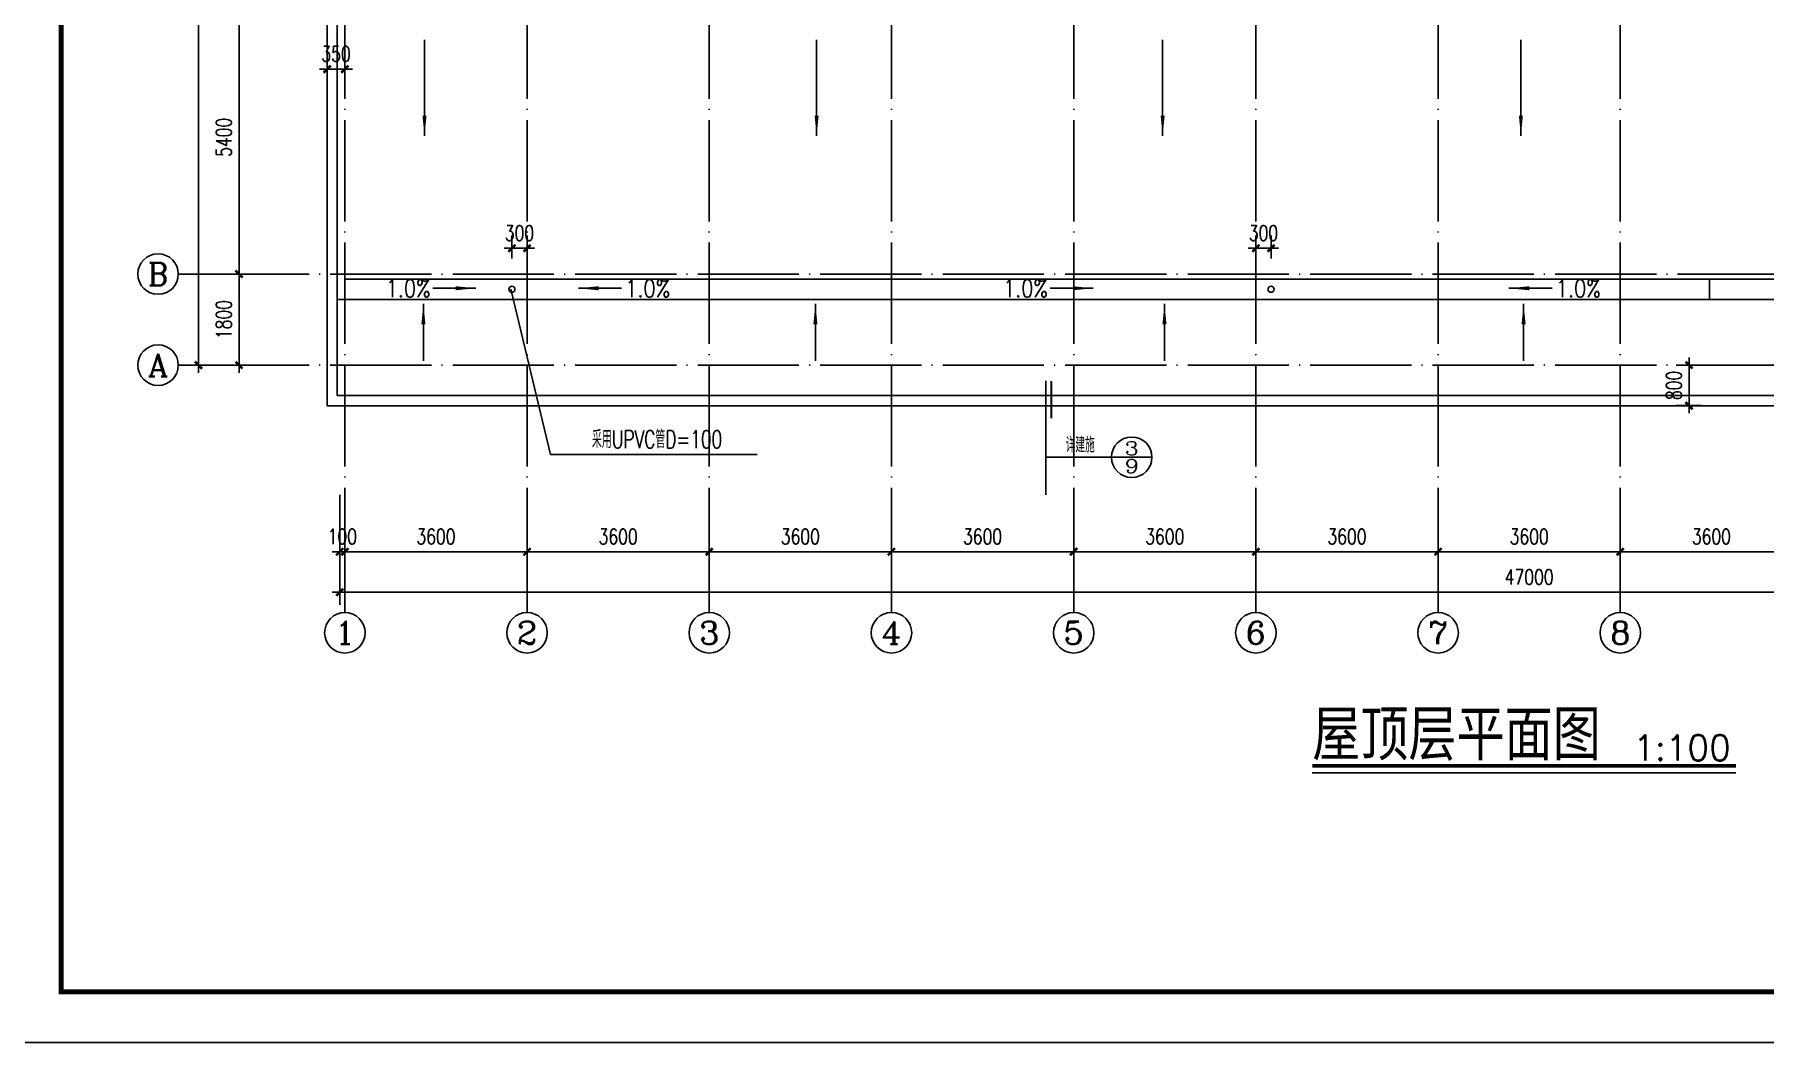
# Model space of a CAD drawing. Extents: x -105837 to 547563, y 466041 to 508041.
# Drawn here: x 132238 to 166415, y 466041 to 485944 of the extents above; entities that cross this region are included whole.
import ezdxf
from ezdxf.enums import TextEntityAlignment as Align

# ---------------------------------------------------------------- set-up
doc = ezdxf.new("R2010")
doc.units = 0
doc.header["$LTSCALE"] = 1000
doc.header["$MEASUREMENT"] = 0
doc.linetypes.add('DOTE', pattern=[2.42, 2, -0.2, 0.02, -0.2])
doc.layers.get('0').update_dxf_attribs({"linetype": 'CONTINUOUS'})
doc.layers.get('DEFPOINTS').update_dxf_attribs({"linetype": 'CONTINUOUS'})
for name, color, linetype in [('AXIS', 3, 'CONTINUOUS'), ('AXIS_TEXT', 7, 'CONTINUOUS'), ('DIM_SYMB', 3, 'CONTINUOUS'), ('DOTE', 1, 'DOTE'), ('PUB_DIM', 3, 'CONTINUOUS'), ('PUB_TEXT', 7, 'CONTINUOUS'), ('PUB_TITLE', 4, 'CONTINUOUS'), ('STAIR', 2, 'CONTINUOUS'), ('S详图索引', 7, 'CONTINUOUS'), ('w-屋面及排水', 3, 'CONTINUOUS')]:
    doc.layers.add(name, color=color, linetype=linetype)
doc.styles.add('COMP', font='COMPLEX', dxfattribs={"bigfont": 'hztxt'})
doc.styles.add('COMPLEX', font='COMPLEX.shx')
doc.styles.add('DIM_FONT', font='SIMPLEX.shx', dxfattribs={"width": 0.75})
doc.styles.get("Standard").update_dxf_attribs({"font": 'txt.shx', "bigfont": 'hzdx.shx'})
doc.styles.add('国标仿宋', font='SIMPLEX.shx', dxfattribs={"width": 0.75, "bigfont": 'gbhzfs.shx'})
doc.dimstyles.new('DIMN', dxfattribs={"dimtxt": 300, "dimasz": 1, "dimexe": 250, "dimexo": 300, "dimgap": 150, "dimtad": 1, "dimdec": 0, "dimzin": 0, "dimdsep": 46, "dimtxsty": 'DIM_FONT', "dimblk": '_DIMX', "dimcen": 0.09, "dimclrt": 7, "dimadec": 0, "dimazin": 0, "dimtfac": 1, "dimtdec": 0, "dimtix": 1, "dimtmove": 2, "dimatfit": 3, "dimldrblk": '_DIMX', "dimfxl": 1, "dimtolj": 1, "dimtzin": 0, "dimarcsym": 0})

# ---------------------------------------------------------------- blocks, each defined once
blk = doc.blocks.new('_DIMX')
blk.add_line((-150, 0), (150, 0))
at = {"const_width": 50}
blk.add_lwpolyline([(-70, -70), (70, 70)], dxfattribs=at)
blk = doc.blocks.new('*D30')
at = {"layer": 'DEFPOINTS', "color": 0, "transparency": 16777216}
for p in [(138268, 477156), (185268, 477156), (138268, 474931)]:
    blk.add_point(p, dxfattribs=at)
at = {"layer": 'PUB_DIM', "color": 0, "lineweight": -2, "transparency": 16777216}
for p, q in [((138268, 476856), (138268, 474681)), ((185268, 476856), (185268, 474681)), ((185267, 474931), (138269, 474931))]:
    blk.add_line(p, q, dxfattribs=at)
at = {"layer": 'PUB_DIM', "color": 0, "lineweight": -2, "transparency": 16777216, "rotation": 180.0000000000001}
blk.add_blockref('_DIMX', (138268, 474931), dxfattribs=at)
at = {"layer": 'PUB_DIM', "color": 0, "lineweight": -2, "transparency": 16777216}
blk.add_blockref('_DIMX', (185268, 474931), dxfattribs=at)
at = {"layer": 'PUB_DIM', "color": 7, "transparency": 16777216, "insert": (161768, 475231), "char_height": 300, "attachment_point": 5, "style": 'DIM_FONT'}
blk.add_mtext('\\A1;47000', dxfattribs=at)
blk = doc.blocks.new('*D248')
at = {"layer": 'AXIS', "color": 0, "lineweight": -2, "transparency": 16777216}
for p, q in [((137243, 496216), (135227, 496216)), ((135477, 496215), (135477, 479417)), ((137243, 479416), (135227, 479416))]:
    blk.add_line(p, q, dxfattribs=at)
at = {"layer": 'DEFPOINTS', "color": 0, "transparency": 16777216}
for p in [(137543, 496216), (135477, 479416), (137543, 479416)]:
    blk.add_point(p, dxfattribs=at)
at = {"layer": 'AXIS', "color": 0, "lineweight": -2, "transparency": 16777216}
for p, rotation in [((135477, 496216), 90), ((135477, 479416), 270)]:
    blk.add_blockref('_DIMX', p, dxfattribs=dict(at, rotation=rotation))
at = {"layer": 'AXIS', "color": 7, "transparency": 16777216, "insert": (135177, 487816), "char_height": 300, "attachment_point": 5, "rotation": 90, "style": 'DIM_FONT'}
blk.add_mtext('\\A1;16800', dxfattribs=at)
blk = doc.blocks.new('*D250')
at = {"layer": 'AXIS', "color": 0, "lineweight": -2, "transparency": 16777216}
for p, q in [((137243, 486616), (136027, 486616)), ((136277, 486615), (136277, 481217)), ((137243, 481216), (136027, 481216))]:
    blk.add_line(p, q, dxfattribs=at)
at = {"layer": 'DEFPOINTS', "color": 0, "transparency": 16777216}
for p in [(137543, 486616), (136277, 481216), (137543, 481216)]:
    blk.add_point(p, dxfattribs=at)
at = {"layer": 'AXIS', "color": 0, "lineweight": -2, "transparency": 16777216}
for p, rotation in [((136277, 486616), 90), ((136277, 481216), 270)]:
    blk.add_blockref('_DIMX', p, dxfattribs=dict(at, rotation=rotation))
at = {"layer": 'AXIS', "color": 7, "transparency": 16777216, "insert": (135977, 483916), "char_height": 300, "attachment_point": 5, "rotation": 90, "style": 'DIM_FONT'}
blk.add_mtext('\\A1;5400', dxfattribs=at)
blk = doc.blocks.new('*D251')
at = {"layer": 'AXIS', "color": 0, "lineweight": -2, "transparency": 16777216}
for p, q in [((137243, 481216), (136027, 481216)), ((136277, 481215), (136277, 479417)), ((137243, 479416), (136027, 479416))]:
    blk.add_line(p, q, dxfattribs=at)
at = {"layer": 'DEFPOINTS', "color": 0, "transparency": 16777216}
for p in [(137543, 481216), (136277, 479416), (137543, 479416)]:
    blk.add_point(p, dxfattribs=at)
at = {"layer": 'AXIS', "color": 0, "lineweight": -2, "transparency": 16777216}
for p, rotation in [((136277, 481216), 90), ((136277, 479416), 270)]:
    blk.add_blockref('_DIMX', p, dxfattribs=dict(at, rotation=rotation))
at = {"layer": 'AXIS', "color": 7, "transparency": 16777216, "insert": (135977, 480316), "char_height": 300, "attachment_point": 5, "rotation": 90, "style": 'DIM_FONT'}
blk.add_mtext('\\A1;1800', dxfattribs=at)
blk = doc.blocks.new('_axiso')
blk.add_circle((0, 0), 0.5)
at = {"layer": 'AXIS_TEXT', "style": 'COMPLEX', "width": 1.041667}
blk.add_attdef('A', text='', height=0.56, dxfattribs=at).set_placement((-0.25, -0.28), (0.25, -0.28), align=Align.FIT)
blk = doc.blocks.new('*D269')
at = {"layer": 'AXIS', "color": 0, "lineweight": -2, "transparency": 16777216}
for p, q in [((159968, 476856), (159968, 475481)), ((163568, 476856), (163568, 475481)), ((163567, 475731), (159969, 475731))]:
    blk.add_line(p, q, dxfattribs=at)
at = {"layer": 'DEFPOINTS', "color": 0, "transparency": 16777216}
for p in [(159968, 477156), (163568, 477156), (159968, 475731)]:
    blk.add_point(p, dxfattribs=at)
at = {"layer": 'AXIS', "color": 0, "lineweight": -2, "transparency": 16777216, "rotation": 180}
blk.add_blockref('_DIMX', (159968, 475731), dxfattribs=at)
at = {"layer": 'AXIS', "color": 0, "lineweight": -2, "transparency": 16777216}
blk.add_blockref('_DIMX', (163568, 475731), dxfattribs=at)
at = {"layer": 'AXIS', "color": 7, "transparency": 16777216, "insert": (161768, 476031), "char_height": 300, "attachment_point": 5, "style": 'DIM_FONT'}
blk.add_mtext('\\A1;3600', dxfattribs=at)
blk = doc.blocks.new('*D275')
at = {"layer": 'AXIS', "color": 0, "lineweight": -2, "transparency": 16777216}
for p, q in [((145568, 476856), (145568, 475481)), ((149168, 476856), (149168, 475481)), ((149167, 475731), (145569, 475731))]:
    blk.add_line(p, q, dxfattribs=at)
at = {"layer": 'DEFPOINTS', "color": 0, "transparency": 16777216}
for p in [(145568, 477156), (149168, 477156), (145568, 475731)]:
    blk.add_point(p, dxfattribs=at)
at = {"layer": 'AXIS', "color": 0, "lineweight": -2, "transparency": 16777216, "rotation": 180}
blk.add_blockref('_DIMX', (145568, 475731), dxfattribs=at)
at = {"layer": 'AXIS', "color": 0, "lineweight": -2, "transparency": 16777216}
blk.add_blockref('_DIMX', (149168, 475731), dxfattribs=at)
at = {"layer": 'AXIS', "color": 7, "transparency": 16777216, "insert": (147368, 476031), "char_height": 300, "attachment_point": 5, "style": 'DIM_FONT'}
blk.add_mtext('\\A1;3600', dxfattribs=at)
blk = doc.blocks.new('*D280')
at = {"layer": 'DEFPOINTS', "color": 0, "transparency": 16777216}
for p in [(141968, 481724), (141668, 481224), (141968, 481224)]:
    blk.add_point(p, dxfattribs=at)
at = {"layer": 'PUB_DIM', "color": 0, "lineweight": -2, "transparency": 16777216}
for p, q in [((141668, 481524), (141668, 481974)), ((141968, 481524), (141968, 481974)), ((141667, 481724), (141666, 481724)), ((141668, 481724), (141968, 481724)), ((141969, 481724), (141970, 481724))]:
    blk.add_line(p, q, dxfattribs=at)
blk.add_blockref('_DIMX', (141668, 481724), dxfattribs=at)
at = {"layer": 'PUB_DIM', "color": 0, "lineweight": -2, "transparency": 16777216, "rotation": 180}
blk.add_blockref('_DIMX', (141968, 481724), dxfattribs=at)
at = {"layer": 'PUB_DIM', "color": 7, "transparency": 16777216, "insert": (141818, 482024), "char_height": 300, "attachment_point": 5, "style": 'DIM_FONT'}
blk.add_mtext('\\A1;300', dxfattribs=at)
blk = doc.blocks.new('*D281')
at = {"layer": 'AXIS', "color": 0, "lineweight": -2, "transparency": 16777216}
for p, q in [((138368, 476856), (138368, 475481)), ((141968, 476856), (141968, 475481)), ((141967, 475731), (138369, 475731))]:
    blk.add_line(p, q, dxfattribs=at)
at = {"layer": 'DEFPOINTS', "color": 0, "transparency": 16777216}
for p in [(138368, 477156), (141968, 477156), (138368, 475731)]:
    blk.add_point(p, dxfattribs=at)
at = {"layer": 'AXIS', "color": 0, "lineweight": -2, "transparency": 16777216, "rotation": 180}
blk.add_blockref('_DIMX', (138368, 475731), dxfattribs=at)
at = {"layer": 'AXIS', "color": 0, "lineweight": -2, "transparency": 16777216}
blk.add_blockref('_DIMX', (141968, 475731), dxfattribs=at)
at = {"layer": 'AXIS', "color": 7, "transparency": 16777216, "insert": (140168, 476031), "char_height": 300, "attachment_point": 5, "style": 'DIM_FONT'}
blk.add_mtext('\\A1;3600', dxfattribs=at)
blk = doc.blocks.new('*D282')
at = {"layer": 'AXIS', "color": 0, "lineweight": -2, "transparency": 16777216}
for p, q in [((141968, 476856), (141968, 475481)), ((145568, 476856), (145568, 475481)), ((145567, 475731), (141969, 475731))]:
    blk.add_line(p, q, dxfattribs=at)
at = {"layer": 'DEFPOINTS', "color": 0, "transparency": 16777216}
for p in [(141968, 477156), (145568, 477156), (141968, 475731)]:
    blk.add_point(p, dxfattribs=at)
at = {"layer": 'AXIS', "color": 0, "lineweight": -2, "transparency": 16777216, "rotation": 180}
blk.add_blockref('_DIMX', (141968, 475731), dxfattribs=at)
at = {"layer": 'AXIS', "color": 0, "lineweight": -2, "transparency": 16777216}
blk.add_blockref('_DIMX', (145568, 475731), dxfattribs=at)
at = {"layer": 'AXIS', "color": 7, "transparency": 16777216, "insert": (143768, 476031), "char_height": 300, "attachment_point": 5, "style": 'DIM_FONT'}
blk.add_mtext('\\A1;3600', dxfattribs=at)
blk = doc.blocks.new('*D283')
at = {"layer": 'DEFPOINTS', "color": 0, "transparency": 16777216}
for p in [(138268, 477156), (138368, 477156), (138368, 475731)]:
    blk.add_point(p, dxfattribs=at)
at = {"layer": 'PUB_DIM', "color": 0, "lineweight": -2, "transparency": 16777216}
for p, q in [((138268, 476856), (138268, 475481)), ((138368, 476856), (138368, 475481)), ((138267, 475731), (138266, 475731)), ((138268, 475731), (138368, 475731)), ((138369, 475731), (138370, 475731))]:
    blk.add_line(p, q, dxfattribs=at)
blk.add_blockref('_DIMX', (138268, 475731), dxfattribs=at)
at = {"layer": 'PUB_DIM', "color": 0, "lineweight": -2, "transparency": 16777216, "rotation": 180}
blk.add_blockref('_DIMX', (138368, 475731), dxfattribs=at)
at = {"layer": 'PUB_DIM', "color": 7, "transparency": 16777216, "insert": (138318, 476031), "char_height": 300, "attachment_point": 5, "style": 'DIM_FONT'}
blk.add_mtext('\\A1;100', dxfattribs=at)
blk = doc.blocks.new('_arrow')
blk.add_solid([(0, 0), (-1, 0.1), (-1, -0.1)])
blk = doc.blocks.new('*D284')
at = {"layer": 'DEFPOINTS', "color": 0, "transparency": 16777216}
for p in [(138018, 485830), (138368, 485830), (138018, 485263)]:
    blk.add_point(p, dxfattribs=at)
at = {"layer": 'PUB_DIM', "color": 0, "lineweight": -2, "transparency": 16777216}
for p, q in [((138018, 485530), (138018, 485013)), ((138368, 485530), (138368, 485013)), ((138017, 485263), (138016, 485263)), ((138368, 485263), (138018, 485263)), ((138369, 485263), (138370, 485263))]:
    blk.add_line(p, q, dxfattribs=at)
blk.add_blockref('_DIMX', (138018, 485263), dxfattribs=at)
at = {"layer": 'PUB_DIM', "color": 0, "lineweight": -2, "transparency": 16777216, "rotation": 180}
blk.add_blockref('_DIMX', (138368, 485263), dxfattribs=at)
at = {"layer": 'PUB_DIM', "color": 7, "transparency": 16777216, "insert": (138193, 485563), "char_height": 300, "attachment_point": 5, "style": 'DIM_FONT'}
blk.add_mtext('\\A1;350', dxfattribs=at)
blk = doc.blocks.new('_INDEX')
blk.add_line((-0.5, 0), (0.5, 0))
blk.add_circle((0, 0), 0.5)
at = {"style": 'COMP'}
for tag, width, p, p2 in [('1', 2.333333, (-0.17, 0.05), (0.17, 0.05)), ('-', 1.166667, (-0.17, -0.39), (0.17, -0.39))]:
    blk.add_attdef(tag, text='', height=0.34, dxfattribs=dict(at, width=width)).set_placement(p, p2, align=Align.FIT)
blk = doc.blocks.new('*D289')
at = {"layer": 'AXIS', "color": 0, "lineweight": -2, "transparency": 16777216}
for p, q in [((152768, 476856), (152768, 475481)), ((156368, 476856), (156368, 475481)), ((156367, 475731), (152769, 475731))]:
    blk.add_line(p, q, dxfattribs=at)
at = {"layer": 'DEFPOINTS', "color": 0, "transparency": 16777216}
for p in [(152768, 477156), (156368, 477156), (152768, 475731)]:
    blk.add_point(p, dxfattribs=at)
at = {"layer": 'AXIS', "color": 0, "lineweight": -2, "transparency": 16777216, "rotation": 180}
blk.add_blockref('_DIMX', (152768, 475731), dxfattribs=at)
at = {"layer": 'AXIS', "color": 0, "lineweight": -2, "transparency": 16777216}
blk.add_blockref('_DIMX', (156368, 475731), dxfattribs=at)
at = {"layer": 'AXIS', "color": 7, "transparency": 16777216, "insert": (154568, 476031), "char_height": 300, "attachment_point": 5, "style": 'DIM_FONT'}
blk.add_mtext('\\A1;3600', dxfattribs=at)
blk = doc.blocks.new('*D290')
at = {"layer": 'AXIS', "color": 0, "lineweight": -2, "transparency": 16777216}
for p, q in [((149168, 476856), (149168, 475481)), ((152768, 476856), (152768, 475481)), ((152767, 475731), (149169, 475731))]:
    blk.add_line(p, q, dxfattribs=at)
at = {"layer": 'DEFPOINTS', "color": 0, "transparency": 16777216}
for p in [(149168, 477156), (152768, 477156), (149168, 475731)]:
    blk.add_point(p, dxfattribs=at)
at = {"layer": 'AXIS', "color": 0, "lineweight": -2, "transparency": 16777216, "rotation": 180}
blk.add_blockref('_DIMX', (149168, 475731), dxfattribs=at)
at = {"layer": 'AXIS', "color": 0, "lineweight": -2, "transparency": 16777216}
blk.add_blockref('_DIMX', (152768, 475731), dxfattribs=at)
at = {"layer": 'AXIS', "color": 7, "transparency": 16777216, "insert": (150968, 476031), "char_height": 300, "attachment_point": 5, "style": 'DIM_FONT'}
blk.add_mtext('\\A1;3600', dxfattribs=at)
blk = doc.blocks.new('*D293')
at = {"layer": 'AXIS', "color": 0, "lineweight": -2, "transparency": 16777216}
for p, q in [((156368, 476856), (156368, 475481)), ((159968, 476856), (159968, 475481)), ((159967, 475731), (156369, 475731))]:
    blk.add_line(p, q, dxfattribs=at)
at = {"layer": 'DEFPOINTS', "color": 0, "transparency": 16777216}
for p in [(156368, 477156), (159968, 477156), (156368, 475731)]:
    blk.add_point(p, dxfattribs=at)
at = {"layer": 'AXIS', "color": 0, "lineweight": -2, "transparency": 16777216, "rotation": 180}
blk.add_blockref('_DIMX', (156368, 475731), dxfattribs=at)
at = {"layer": 'AXIS', "color": 0, "lineweight": -2, "transparency": 16777216}
blk.add_blockref('_DIMX', (159968, 475731), dxfattribs=at)
at = {"layer": 'AXIS', "color": 7, "transparency": 16777216, "insert": (158168, 476031), "char_height": 300, "attachment_point": 5, "style": 'DIM_FONT'}
blk.add_mtext('\\A1;3600', dxfattribs=at)
blk = doc.blocks.new('*D294')
at = {"layer": 'DEFPOINTS', "color": 0, "transparency": 16777216}
for p in [(156368, 481724), (156368, 481224), (156668, 481224)]:
    blk.add_point(p, dxfattribs=at)
at = {"layer": 'PUB_DIM', "color": 0, "lineweight": -2, "transparency": 16777216}
for p, q in [((156368, 481524), (156368, 481974)), ((156668, 481524), (156668, 481974)), ((156367, 481724), (156366, 481724)), ((156668, 481724), (156368, 481724)), ((156669, 481724), (156670, 481724))]:
    blk.add_line(p, q, dxfattribs=at)
blk.add_blockref('_DIMX', (156368, 481724), dxfattribs=at)
at = {"layer": 'PUB_DIM', "color": 0, "lineweight": -2, "transparency": 16777216, "rotation": 180}
blk.add_blockref('_DIMX', (156668, 481724), dxfattribs=at)
at = {"layer": 'PUB_DIM', "color": 7, "transparency": 16777216, "insert": (156518, 482024), "char_height": 300, "attachment_point": 5, "style": 'DIM_FONT'}
blk.add_mtext('\\A1;300', dxfattribs=at)
blk = doc.blocks.new('*D403')
at = {"layer": 'AXIS', "color": 0, "lineweight": -2, "transparency": 16777216}
for p, q in [((163568, 476856), (163568, 475481)), ((167168, 476856), (167168, 475481)), ((167167, 475731), (163569, 475731))]:
    blk.add_line(p, q, dxfattribs=at)
at = {"layer": 'DEFPOINTS', "color": 0, "transparency": 16777216}
for p in [(163568, 477156), (167168, 477156), (163568, 475731)]:
    blk.add_point(p, dxfattribs=at)
at = {"layer": 'AXIS', "color": 0, "lineweight": -2, "transparency": 16777216, "rotation": 180}
blk.add_blockref('_DIMX', (163568, 475731), dxfattribs=at)
at = {"layer": 'AXIS', "color": 0, "lineweight": -2, "transparency": 16777216}
blk.add_blockref('_DIMX', (167168, 475731), dxfattribs=at)
at = {"layer": 'AXIS', "color": 7, "transparency": 16777216, "insert": (165368, 476031), "char_height": 300, "attachment_point": 5, "style": 'DIM_FONT'}
blk.add_mtext('\\A1;3600', dxfattribs=at)
blk = doc.blocks.new('*D404')
at = {"layer": 'DEFPOINTS', "color": 0, "transparency": 16777216}
for p in [(164370, 479416), (164370, 478616), (164927, 478616)]:
    blk.add_point(p, dxfattribs=at)
at = {"layer": 'PUB_DIM', "color": 0, "lineweight": -2, "transparency": 16777216}
for p, q in [((164670, 479416), (165177, 479416)), ((164927, 479417), (164927, 479418)), ((164927, 479416), (164927, 478616)), ((164670, 478616), (165177, 478616)), ((164927, 478615), (164927, 478614))]:
    blk.add_line(p, q, dxfattribs=at)
for p, rotation in [((164927, 479416), 270), ((164927, 478616), 90)]:
    blk.add_blockref('_DIMX', p, dxfattribs=dict(at, rotation=rotation))
at = {"layer": 'PUB_DIM', "color": 7, "transparency": 16777216, "insert": (164627, 479016), "char_height": 300, "attachment_point": 5, "rotation": 90, "style": 'DIM_FONT'}
blk.add_mtext('\\A1;800', dxfattribs=at)

msp = doc.modelspace()

# ---------------------------------------------------------------- linework, layer by layer
at = {"layer": 'AXIS'}
for p, q in [((135076.79089, 481215.8195, -1272.79221), (137243.41185, 481215.8195, -1272.79221)), ((135076.79089, 479415.8195, -1272.79221), (137243.41185, 479415.8195, -1272.79221)), ((138368.07535, 474530.63235, -1272.79221), (138368.07535, 476855.63235, -1272.79221)), ((141968.07535, 474530.63235, -1272.79221), (141968.07535, 476855.63235, -1272.79221)), ((145568.07535, 474530.63235, -1272.79221), (145568.07535, 476855.63235, -1272.79221)), ((149168.07535, 474530.63235, -1272.79221), (149168.07535, 476855.63235, -1272.79221)), ((152768.07535, 474530.63235, -1272.79221), (152768.07535, 476855.63235, -1272.79221)), ((156368.07535, 474530.63235, -1272.79221), (156368.07535, 476855.63235, -1272.79221)), ((159968.07535, 474530.63235, -1272.79221), (159968.07535, 476855.63235, -1272.79221)), ((163568.07535, 474530.63235, -1272.79221), (163568.07535, 476855.63235, -1272.79221))]:
    msp.add_line(p, q, dxfattribs=at)
at = {"layer": 'DIM_SYMB', "const_width": 70}
msp.add_lwpolyline([(157482.4733, 471501.52429), (165851.20221, 471501.52429)], dxfattribs=at)
at = {"layer": 'DIM_SYMB'}
msp.add_lwpolyline([(157482.4733, 471361.52429), (165851.20221, 471361.52429)], dxfattribs=at)
at = {"layer": 'DOTE'}
for p, q in [((138368.07535, 498776.00664, -1272.79221), (138368.07535, 476855.63235, -1272.79221)), ((141968.07535, 498776.00664, -1272.79221), (141968.07535, 476855.63235, -1272.79221)), ((145568.07535, 498776.00664, -1272.79221), (145568.07535, 476855.63235, -1272.79221)), ((149168.07535, 498776.00664, -1272.79221), (149168.07535, 476855.63235, -1272.79221)), ((152768.07535, 498776.00664, -1272.79221), (152768.07535, 476855.63235, -1272.79221)), ((156368.07535, 498776.00664, -1272.79221), (156368.07535, 476855.63235, -1272.79221)), ((159968.07535, 498776.00664, -1272.79221), (159968.07535, 476855.63235, -1272.79221)), ((163568.07535, 498776.00664, -1272.79221), (163568.07535, 476855.63235, -1272.79221)), ((186060.21836, 481215.8195, -1272.79221), (137243.41185, 481215.8195, -1272.79221)), ((186060.21836, 479415.8195, -1272.79221), (137243.41185, 479415.8195, -1272.79221))]:
    msp.add_line(p, q, dxfattribs=at)
at = {"layer": 'PUB_DIM', "elevation": -1272.79221}
for points in [[(139941.58629, 483943.56889), (139941.58629, 485839.7528)], [(147688.86205, 483943.56889), (147688.86205, 485839.7528)], [(154525.75552, 483943.56889), (154525.75552, 485839.7528)], [(161603.77106, 483943.56889), (161603.77106, 485839.7528)], [(140954.63505, 480934.61154), (140103.70477, 480934.61154)], [(142981.51564, 480934.61154), (143832.44592, 480934.61154)], [(153151.44416, 480934.61154), (152300.51387, 480934.61154)], [(161368.91575, 480934.61154), (162219.84603, 480934.61154)], [(139920.13435, 480624.27754), (139920.13435, 479502.53563)], [(147665.2306, 480624.27754), (147665.2306, 479502.53563)], [(154562.08541, 480624.27754), (154562.08541, 479502.53563)], [(161657.64009, 480624.27754), (161657.64009, 479502.53563)]]:
    msp.add_lwpolyline(points, dxfattribs=at)
at = {"layer": 'PUB_TITLE'}
msp.add_lwpolyline([(131763.01576, 466040.74173), (191163.01576, 466040.74173), (191163.01576, 508040.74173), (131763.01576, 508040.74173)], close=True, dxfattribs=at)
at = {"layer": 'PUB_TITLE', "const_width": 100}
msp.add_lwpolyline([(132763.01576, 467040.74173), (190163.01576, 467040.74173), (190163.01576, 507040.74173), (132763.01576, 507040.74173)], close=True, dxfattribs=at)
at = {"layer": 'STAIR', "linetype": 'Continuous'}
for p, q in [((185318.07535, 481115.8195, -1272.79221), (138368.07535, 481115.8195, -1272.79221)), ((149168.07535, 481115.8195, -1272.79221), (149168.07535, 480715.8195, -1272.79221)), ((165331.44769, 481115.8195, -1272.79221), (165331.44769, 480715.8195, -1272.79221)), ((185318.07535, 480715.8195, -1272.79221), (138218.07535, 480715.8195, -1272.79221))]:
    msp.add_line(p, q, dxfattribs=at)
at = {"layer": 'STAIR', "linetype": 'Continuous', "elevation": -1272.79221}
for points in [[(141868.07535, 496815.8195), (138018.07535, 496815.8195), (138018.07535, 478615.8195), (185518.07535, 478615.8195), (185518.07535, 496815.8195), (181668.07535, 496815.8195)], [(141868.07535, 496615.8195), (138218.07535, 496615.8195), (138218.07535, 478815.8195), (185318.07535, 478815.8195), (185318.07535, 496615.8195), (181668.07535, 496615.8195)]]:
    msp.add_lwpolyline(points, dxfattribs=at)
at = {"layer": 'S详图索引'}
for p in [(141649.21077, 480915.8195, -1272.79221), (146514.77703, 477649.77447, -1272.79221)]:
    msp.add_line(p, (142432.5791, 477649.77447, -1272.79221), dxfattribs=at)
at = {"layer": 'S详图索引', "color": 3}
for p, q in [((152219.93556, 479103.32713, -1272.79221), (152219.93556, 476855.63235, -1272.79221)), ((152219.93556, 477596.65073, -1272.79221), (154238.25945, 477596.65073, -1272.79221))]:
    msp.add_line(p, q, dxfattribs=at)
at = {"layer": 'S详图索引', "color": 3, "const_width": 40, "elevation": -1272.79221}
msp.add_lwpolyline([(152325.94989, 479103.32713), (152325.94989, 478362.45309)], dxfattribs=at)
at = {"layer": 'w-屋面及排水', "color": 6}
for centre in [(141668.07535, 480915.8195, -1272.79221), (156668.07535, 480915.8195, -1272.79221)]:
    msp.add_circle(centre, 60, dxfattribs=at)

# ---------------------------------------------------------------- block references
at = {"layer": 'AXIS'}
ref = msp.add_blockref('_axiso', (134676.79089, 481215.8195, -1272.79221), dxfattribs=dict(at, xscale=-800, yscale=800, zscale=800))
ref.add_attrib('A', 'B', dxfattribs={"layer": 'AXIS_TEXT', "height": 448, "style": 'COMPLEX', "width": 1.102941}).set_placement((134476.79089, 480991.8195, -1272.79221), (134876.79089, 480991.8195, -1272.79221), align=Align.FIT)
ref = msp.add_blockref('_axiso', (134676.79089, 479415.8195, -1272.79221), dxfattribs=dict(at, xscale=-800, yscale=800, zscale=800))
ref.add_attrib('A', 'A', dxfattribs={"layer": 'AXIS_TEXT', "height": 448, "style": 'COMPLEX', "width": 1.041667}).set_placement((134476.79089, 479191.8195, -1272.79221), (134876.79089, 479191.8195, -1272.79221), align=Align.FIT)
ref = msp.add_blockref('_axiso', (138368.07535, 474130.63235, -1272.79221), dxfattribs=dict(at, xscale=800, yscale=800, zscale=800))
ref.add_attrib('A', '1', dxfattribs={"layer": 'AXIS_TEXT', "height": 448, "style": 'COMPLEX', "width": 2.083333}).set_placement((138168.07535, 473906.63235, -1272.79221), (138568.07535, 473906.63235, -1272.79221), align=Align.FIT)
ref = msp.add_blockref('_axiso', (141968.07535, 474130.63235, -1272.79221), dxfattribs=dict(at, xscale=800, yscale=800, zscale=800))
ref.add_attrib('A', '2', dxfattribs={"layer": 'AXIS_TEXT', "height": 448, "style": 'COMPLEX', "width": 1.339286}).set_placement((141768.07535, 473906.63235, -1272.79221), (142168.07535, 473906.63235, -1272.79221), align=Align.FIT)
ref = msp.add_blockref('_axiso', (145568.07535, 474130.63235, -1272.79221), dxfattribs=dict(at, xscale=800, yscale=800, zscale=800))
ref.add_attrib('A', '3', dxfattribs={"layer": 'AXIS_TEXT', "height": 448, "style": 'COMPLEX', "width": 1.339286}).set_placement((145368.07535, 473906.63235, -1272.79221), (145768.07535, 473906.63235, -1272.79221), align=Align.FIT)
ref = msp.add_blockref('_axiso', (149168.07535, 474130.63235, -1272.79221), dxfattribs=dict(at, xscale=800, yscale=800, zscale=800))
ref.add_attrib('A', '4', dxfattribs={"layer": 'AXIS_TEXT', "height": 448, "style": 'COMPLEX', "width": 1.171875}).set_placement((148968.07535, 473906.63235, -1272.79221), (149368.07535, 473906.63235, -1272.79221), align=Align.FIT)
ref = msp.add_blockref('_axiso', (152768.07535, 474130.63235, -1272.79221), dxfattribs=dict(at, xscale=800, yscale=800, zscale=800))
ref.add_attrib('A', '5', dxfattribs={"layer": 'AXIS_TEXT', "height": 448, "style": 'COMPLEX', "width": 1.339286}).set_placement((152568.07535, 473906.63235, -1272.79221), (152968.07535, 473906.63235, -1272.79221), align=Align.FIT)
ref = msp.add_blockref('_axiso', (156368.07535, 474130.63235, -1272.79221), dxfattribs=dict(at, xscale=800, yscale=800, zscale=800))
ref.add_attrib('A', '6', dxfattribs={"layer": 'AXIS_TEXT', "height": 448, "style": 'COMPLEX', "width": 1.339286}).set_placement((156168.07535, 473906.63235, -1272.79221), (156568.07535, 473906.63235, -1272.79221), align=Align.FIT)
ref = msp.add_blockref('_axiso', (159968.07535, 474130.63235, -1272.79221), dxfattribs=dict(at, xscale=800, yscale=800, zscale=800))
ref.add_attrib('A', '7', dxfattribs={"layer": 'AXIS_TEXT', "height": 448, "style": 'COMPLEX', "width": 1.339286}).set_placement((159768.07535, 473906.63235, -1272.79221), (160168.07535, 473906.63235, -1272.79221), align=Align.FIT)
ref = msp.add_blockref('_axiso', (163568.07535, 474130.63235, -1272.79221), dxfattribs=dict(at, xscale=800, yscale=800, zscale=800))
ref.add_attrib('A', '8', dxfattribs={"layer": 'AXIS_TEXT', "height": 448, "style": 'COMPLEX', "width": 1.339286}).set_placement((163368.07535, 473906.63235, -1272.79221), (163768.07535, 473906.63235, -1272.79221), align=Align.FIT)
at = {"layer": 'PUB_DIM', "yscale": 400, "zscale": 400}
for p, xscale, rotation in [((139941.58629, 483943.56889, -1272.79221), -400, 90), ((147688.86205, 483943.56889, -1272.79221), -400, 90), ((154525.75552, 483943.56889, -1272.79221), -400, 90), ((161603.77106, 483943.56889, -1272.79221), -400, 90), ((140954.63505, 480934.61154, -1272.79221), -400, 180), ((142981.51564, 480934.61154, -1272.79221), 400, 180), ((153151.44416, 480934.61154, -1272.79221), -400, 180), ((161368.91575, 480934.61154, -1272.79221), 400, 180), ((139920.13435, 480624.27754, -1272.79221), 400, 90), ((147665.2306, 480624.27754, -1272.79221), 400, 90), ((154562.08541, 480624.27754, -1272.79221), 400, 90), ((161657.64009, 480624.27754, -1272.79221), 400, 90)]:
    msp.add_blockref('_arrow', p, dxfattribs=dict(at, xscale=xscale, rotation=rotation))
at = {"layer": 'S详图索引', "color": 3}
ref = msp.add_blockref('_INDEX', (153915.01933, 477596.65073, -1272.79221), dxfattribs=dict(at, xscale=-800, yscale=800, zscale=800))
ref.add_attrib('1', '3', dxfattribs={"layer": '0', "height": 272, "style": 'COMP', "width": 1.5}).set_placement((153779.01933, 477636.65073, -1272.79221), (154051.01933, 477636.65073, -1272.79221), align=Align.FIT)
ref.add_attrib('-', '9', dxfattribs={"layer": '0', "height": 272, "style": 'COMP', "width": 1.5}).set_placement((153779.01933, 477284.65073, -1272.79221), (154051.01933, 477284.65073, -1272.79221), align=Align.FIT)

# ---------------------------------------------------------------- texts
at = {"layer": 'PUB_TEXT'}
for s, height, p in [('屋顶层平面图', 1000, (157482.4733, 471610.02823)), ('1:100', 500, (163822.63078, 471610.02823))]:
    msp.add_text(s, height=height, dxfattribs=at).set_placement(p)
at = {"layer": 'S详图索引', "style": '国标仿宋'}
for s, width, p in [('1.0%', 0.8, (139175.28816, 480756.34869, -1272.79221)), ('1.0%', 0.8, (143907.5292, 480756.34869, -1272.79221)), ('1.0%', 0.8, (151372.09726, 480756.34869, -1272.79221)), ('1.0%', 0.8, (162294.92931, 480756.34869, -1272.79221)), ('采用UPVC管D=100', 0.7, (143250.32517, 477776.19307, -1272.79221))]:
    msp.add_text(s, height=350, dxfattribs=dict(at, width=width)).set_placement(p)
at = {"layer": 'S详图索引', "style": '国标仿宋', "width": 0.8}
msp.add_text('详建施', height=300, dxfattribs=at).set_placement((152897.05996, 477859.58287, -1272.79221), align=Align.MIDDLE)

# ---------------------------------------------------------------- dimensions: what is measured, and where the dimension line sits
at = {"layer": 'AXIS'}
dim = msp.add_aligned_dim(p1=(137543.41185, 496215.8195, -1272.79221), p2=(137543.41185, 479415.8195, -1272.79221), distance=-2066.62095, dimstyle='DIMN', dxfattribs=at)
dim.commit()
dim.dimension.update_dxf_attribs({"geometry": '*D248', "text_midpoint": (135176.79089, 487815.8195, -1272.79221)})
for base, p1, p2, picture, middle in [((136276.79089, 481215.8195, -1272.79221), (137543.41185, 486615.8195, -1272.79221), (137543.41185, 481215.8195, -1272.79221), '*D250', (135976.79089, 483915.8195, -1272.79221)), ((136276.79089, 479415.8195, -1272.79221), (137543.41185, 481215.8195, -1272.79221), (137543.41185, 479415.8195, -1272.79221), '*D251', (135976.79089, 480315.8195, -1272.79221))]:
    dim = msp.add_linear_dim(base=base, p1=p1, p2=p2, angle=90, dimstyle='DIMN', dxfattribs=at)
    dim.commit()
    dim.dimension.update_dxf_attribs({"geometry": picture, "text_midpoint": middle})
for base, p1, p2, picture, middle in [((138368.07535, 475730.63235, -1272.79221), (141968.07535, 477155.63235, -1272.79221), (138368.07535, 477155.63235, -1272.79221), '*D281', (140168.07535, 476030.63235, -1272.79221)), ((141968.07535, 475730.63235, -1272.79221), (145568.07535, 477155.63235, -1272.79221), (141968.07535, 477155.63235, -1272.79221), '*D282', (143768.07535, 476030.63235, -1272.79221)), ((145568.07535, 475730.63235, -1272.79221), (149168.07535, 477155.63235, -1272.79221), (145568.07535, 477155.63235, -1272.79221), '*D275', (147368.07535, 476030.63235, -1272.79221)), ((149168.07535, 475730.63235, -1272.79221), (152768.07535, 477155.63235, -1272.79221), (149168.07535, 477155.63235, -1272.79221), '*D290', (150968.07535, 476030.63235, -1272.79221)), ((152768.07535, 475730.63235, -1272.79221), (156368.07535, 477155.63235, -1272.79221), (152768.07535, 477155.63235, -1272.79221), '*D289', (154568.07535, 476030.63235, -1272.79221)), ((156368.07535, 475730.63235, -1272.79221), (159968.07535, 477155.63235, -1272.79221), (156368.07535, 477155.63235, -1272.79221), '*D293', (158168.07535, 476030.63235, -1272.79221)), ((159968.07535, 475730.63235, -1272.79221), (163568.07535, 477155.63235, -1272.79221), (159968.07535, 477155.63235, -1272.79221), '*D269', (161768.07535, 476030.63235, -1272.79221)), ((163568.07535, 475730.63235, -1272.79221), (167168.07535, 477155.63235, -1272.79221), (163568.07535, 477155.63235, -1272.79221), '*D403', (165368.07535, 476030.63235, -1272.79221))]:
    dim = msp.add_linear_dim(base=base, p1=p1, p2=p2, dimstyle='DIMN', dxfattribs=at)
    dim.commit()
    dim.dimension.update_dxf_attribs({"geometry": picture, "text_midpoint": middle})
at = {"layer": 'PUB_DIM'}
for p1, p2, distance, picture, middle in [((138368.07535, 485829.70834, -1272.79221), (138018.07535, 485829.70834, -1272.79221), 566.2298, '*D284', (138193.07535, 485563.47854, -1272.79221)), ((141668.07535, 481224.26415, -1272.79221), (141968.07535, 481224.26415, -1272.79221), 499.50174, '*D280', (141818.07535, 482023.76589, -1272.79221)), ((156668.07535, 481224.26415, -1272.79221), (156368.07535, 481224.26415, -1272.79221), -499.50174, '*D294', (156518.07535, 482023.76589, -1272.79221)), ((164370.34089, 479415.8195, -1272.79221), (164370.34089, 478615.8195, -1272.79221), 556.52229, '*D404', (164626.86319, 479015.8195, -1272.79221)), ((138268.07535, 477155.63235, -1272.79221), (138368.07535, 477155.63235, -1272.79221), -1425, '*D283', (138318.07535, 476030.63235, -1272.79221)), ((185268.07535, 477155.63235, -1272.79221), (138268.07535, 477155.63235, -1272.79221), 2225, '*D30', (161768.07535, 475230.63235, -1272.79221))]:
    dim = msp.add_aligned_dim(p1=p1, p2=p2, distance=distance, dimstyle='DIMN', dxfattribs=at)
    dim.commit()
    dim.dimension.update_dxf_attribs({"geometry": picture, "text_midpoint": middle})

doc.saveas('drawing.dxf')
